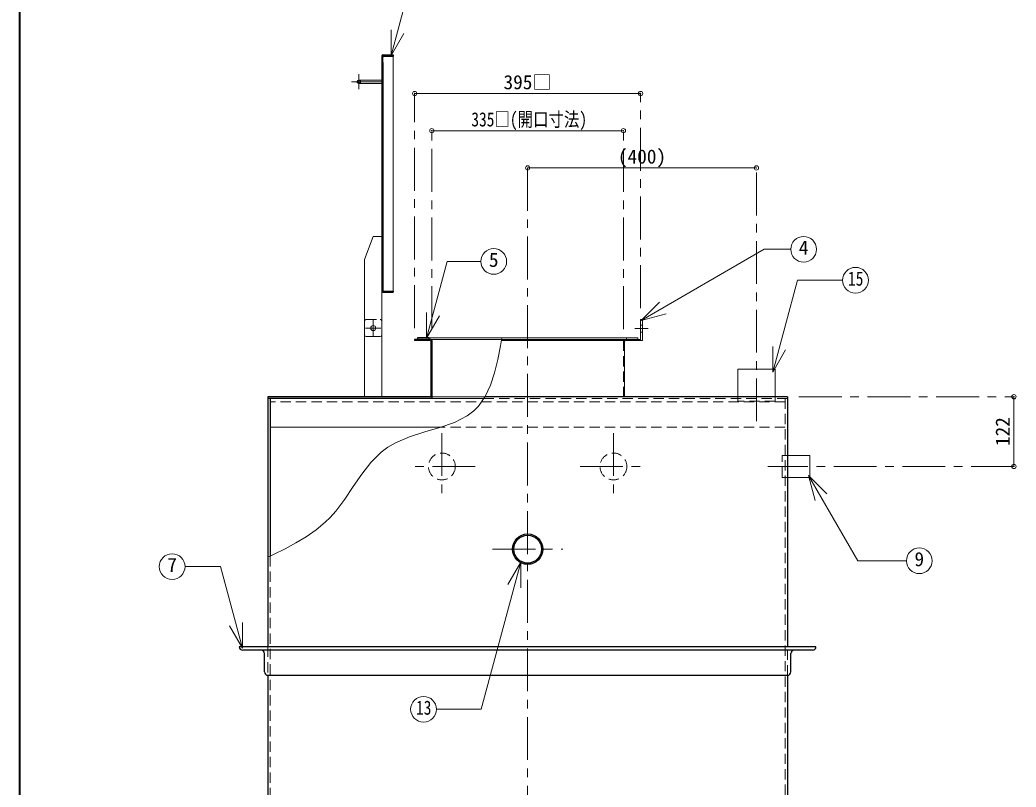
# Model space of a CAD drawing. Units: millimetres at full size, sheet at 1:15; details may follow other scales. Extents: x -3184 to 2891, y -2037 to 2178.
# Drawn here: x -3184 to -1443, y -662 to 679 of the extents above; entities that cross this region are included whole.
import ezdxf
from ezdxf.enums import TextEntityAlignment as Align

# ---------------------------------------------------------------- set-up
doc = ezdxf.new("R2010")
doc.units = ezdxf.units.MM
doc.header["$LTSCALE"] = 15
doc.header["$PDMODE"] = 32
doc.header["$PDSIZE"] = 7.5
doc.linetypes.add('CHAIN1', pattern=[8, 5, -1, 1, -1])
doc.linetypes.add('DASHED1', pattern=[1.8, 1.2, -0.6])
doc.layers.add('0-0', color=7, linetype='Continuous', lineweight=18)
doc.styles.add('ＭＳ ゴシック', font='')
doc.styles.get('ＭＳ ゴシック').set_extended_font_data('MS Gothic')

msp = doc.modelspace()

# ---------------------------------------------------------------- linework, layer by layer
at = {"layer": '0-0', "color": 1, "lineweight": 40}
msp.add_line((-3184.2, -2037.13), (-3184.2, 2177.87), dxfattribs=at)
at = {"layer": '0-0'}
for p, q in [((-2535.56, 616.51), (-2496.44, 762.48)), ((-2535.56, 616.51), (-2535.56, 661.51)), ((-2535.56, 616.51), (-2513.06, 655.48)), ((-2551.7, 614.12), (-2551.7, 604.62)), ((-2549.7, 614.12), (-2549.7, 604.62)), ((-2591.7, 573.87), (-2551.7, 573.87)), ((-2591.7, 567.87), (-2551.7, 567.87)), ((-2566.7, 300.37), (-2581.7, 260.37)), ((-2566.7, 300.37), (-2551.7, 300.37)), ((-2098.31, 153.79), (-1883.21, 277.98)), ((-1836.77, 277.98), (-1883.21, 277.98)), ((-2581.7, 128.37), (-2581.7, 260.37)), ((-2473.27, 122.8), (-2437.37, 256.77)), ((-2378.5, 256.77), (-2437.37, 256.77)), ((-1868.24, 63.06), (-1825.14, 223.9)), ((-1746.11, 223.9), (-1825.14, 223.9)), ((-2551.7, 128.37), (-2551.7, 204.87)), ((-2098.31, 153.79), (-2066.49, 185.61)), ((-2473.27, 122.8), (-2473.27, 167.8)), ((-2473.27, 122.8), (-2450.77, 161.77)), ((-2098.31, 153.79), (-2054.85, 165.43)), ((-2554.7, 125.37), (-2578.7, 125.37)), ((-2104.2, 123.37), (-2341.68, 123.37)), ((-2104.2, 123.37), (-2104.2, 120.37)), ((-2099.2, 118.37), (-2342.59, 118.37)), ((-2099.2, 120.37), (-2342.23, 120.37)), ((-2099.2, 118.37), (-2099.2, 120.37)), ((-1868.24, 63.06), (-1868.24, 108.06)), ((-1868.24, 63.06), (-1845.74, 102.03)), ((-1842.7, -82.63), (-1803.7, -82.63)), ((-1803.7, -120.63), (-1803.7, -82.63)), ((-1842.7, -120.63), (-1803.7, -120.63)), ((-1805.83, -117.38), (-1794.19, -160.84)), ((-1805.83, -117.38), (-1774.02, -149.2)), ((-1805.83, -117.38), (-1719.78, -266.43)), ((-2833.61, -276.67), (-2895.63, -276.67)), ((-2795.43, -419.17), (-2833.61, -276.67)), ((-2308.73, -268.74), (-2331.23, -307.71)), ((-2308.73, -268.74), (-2308.73, -313.74)), ((-1634.61, -266.43), (-1719.78, -266.43)), ((-2795.43, -419.17), (-2817.93, -380.19)), ((-2795.43, -419.17), (-2795.43, -374.17))]:
    msp.add_line(p, q, dxfattribs=at)
at = {"layer": '0-0', "color": 5, "lineweight": 25}
for p, q in [((-2551.7, 615.87), (-2551.7, 614.12)), ((-2551.7, 614.12), (-2549.7, 614.12)), ((-2549.7, 617.87), (-2531.7, 617.87)), ((-2549.7, 614.87), (-2549.7, 614.12)), ((-2548.7, 615.87), (-2531.7, 615.87)), ((-2531.7, 617.87), (-2531.7, 615.87)), ((-2551.7, 604.62), (-2549.7, 604.62)), ((-2551.7, 604.62), (-2551.7, 204.87)), ((-2549.7, 604.62), (-2549.7, 205.87)), ((-2549.7, 202.87), (-2531.7, 202.87)), ((-2548.7, 204.87), (-2531.7, 204.87)), ((-2531.7, 204.87), (-2531.7, 202.87)), ((-2469.2, 123.37), (-2489.2, 123.37)), ((-2489.2, 123.37), (-2489.2, 120.37)), ((-2469.2, 123.37), (-2469.2, 120.37)), ((-2466.2, 120.37), (-2494.2, 120.37)), ((-2494.2, 120.37), (-2494.2, 118.37)), ((-2467.2, 118.37), (-2494.2, 118.37)), ((-2466.2, 117.37), (-2466.2, 20.37)), ((-2464.2, 118.37), (-2464.2, 17.37)), ((-2750.7, 20.37), (-2750.7, -416.63)), ((-2464.2, 20.37), (-2750.7, 20.37)), ((-1842.7, 20.37), (-2371.2, 20.37)), ((-1842.7, 20.37), (-1842.7, -416.63)), ((-2464.2, 17.37), (-2750.7, 17.37)), ((-2746.7, 17.37), (-2746.7, -258.37)), ((-1792.7, -416.63), (-2800.7, -416.63)), ((-1798.7, -422.63), (-2794.7, -422.63)), ((-2756.7, -460.63), (-2756.7, -428.63)), ((-1836.7, -460.63), (-1836.7, -428.63)), ((-2750.7, -466.63), (-2750.7, -851.63)), ((-2750.7, -466.63), (-1842.7, -466.63)), ((-1842.7, -466.63), (-1842.7, -851.63))]:
    msp.add_line(p, q, dxfattribs=at)
at = {"layer": '0-0', "color": 4, "lineweight": 9}
for p, q in [((-2531.7, 615.87), (-2531.7, 204.87)), ((-2494.2, 550.37), (-2099.2, 550.37)), ((-2464.2, 485.37), (-2129.2, 485.37)), ((-2296.7, 420.37), (-1896.7, 420.37)), ((-2096.2, 155.37), (-2099.2, 155.37)), ((-2099.2, 155.37), (-2099.2, 120.37)), ((-2096.2, 155.37), (-2096.2, 118.37)), ((-2581.7, 128.37), (-2581.7, 20.37)), ((-2551.7, 128.37), (-2551.7, 20.37)), ((-2469.2, 123.37), (-2341.68, 123.37)), ((-2466.2, 120.37), (-2342.23, 120.37)), ((-2127.2, 117.37), (-2127.2, 20.37)), ((-2099.2, 118.37), (-2096.2, 118.37)), ((-1929.2, 68.37), (-1864.2, 68.37)), ((-1929.2, 20.37), (-1929.2, 68.37)), ((-1864.2, 20.37), (-1864.2, 68.37)), ((-2464.2, 20.37), (-2371.2, 20.37)), ((-1446.7, -101.63), (-1446.7, 20.37)), ((-2464.2, 17.37), (-2373.29, 17.37)), ((-2447.68, -32.63), (-2746.7, -32.63))]:
    msp.add_line(p, q, dxfattribs=at)
at = {"layer": '0-0', "color": 4, "linetype": 'CHAIN1', "lineweight": 9}
for p, q in [((-2591.7, 583.87), (-2591.7, 557.87)), ((-2604.7, 570.87), (-2551.7, 570.87)), ((-2494.2, 140.37), (-2494.2, 550.37)), ((-2099.2, 175.37), (-2099.2, 550.37)), ((-2464.2, 138.37), (-2464.2, 485.37)), ((-2129.2, 138.37), (-2129.2, 485.37)), ((-2296.7, 420.37), (-2296.7, -1375.63)), ((-1896.7, -22.63), (-1896.7, 420.37)), ((-2553.2, 140.37), (-2580.2, 140.37)), ((-2566.7, 126.87), (-2566.7, 153.87)), ((-2109.2, 139.37), (-2086.2, 139.37)), ((-1822.7, 20.37), (-1446.7, 20.37)), ((-2446.7, -43.13), (-2446.7, -160.13)), ((-2146.7, -43.13), (-2146.7, -160.13)), ((-2388.2, -101.63), (-2505.2, -101.63)), ((-2205.2, -101.63), (-2088.2, -101.63)), ((-1446.7, -101.63), (-1876.7, -101.63)), ((-2358.2, -246.13), (-2235.2, -246.13))]:
    msp.add_line(p, q, dxfattribs=at)
at = {"layer": '0-0', "color": 4, "linetype": 'DASHED1', "lineweight": 9}
for p, q in [((-2578.7, 155.37), (-2554.7, 155.37)), ((-2099.2, 145.37), (-2096.2, 145.37)), ((-2124.2, 123.37), (-2124.2, 120.37)), ((-2099.2, 133.37), (-2096.2, 133.37)), ((-2129.2, 118.37), (-2129.2, 17.37)), ((-1929.2, 12.37), (-1929.2, 20.37)), ((-1864.2, 12.37), (-1864.2, 20.37)), ((-1846.7, 11.37), (-2746.7, 11.37)), ((-1864.2, 12.37), (-1929.2, 12.37)), ((-1846.7, -32.63), (-2447.68, -32.63)), ((-1842.7, -120.63), (-1851.7, -120.63))]:
    msp.add_line(p, q, dxfattribs=at)
at = {"layer": '0-0', "linetype": 'DASHED1'}
for p, q in [((-1842.7, 17.37), (-2373.29, 17.37)), ((-1846.7, 17.37), (-1846.7, -1282.63)), ((-2746.7, -258.37), (-2746.7, -1282.63)), ((-2750.7, -416.63), (-2750.7, -466.63)), ((-1842.7, -466.63), (-1842.7, -416.63))]:
    msp.add_line(p, q, dxfattribs=at)
at = {"layer": '0-0'}
for points in [[(-2341.68, 123.37), (-2344.25, 109.23), (-2348.99, 85.17), (-2354.64, 62.03), (-2361.75, 40.39), (-2370.9, 20.81), (-2382.65, 3.88), (-2390.89, -4.5), (-2402.15, -12.98), (-2424.68, -24.5), (-2449.93, -33.43), (-2476.49, -41.32), (-2502.94, -49.72), (-2527.86, -60.18), (-2541.07, -67.81), (-2552.81, -76.63), (-2570.77, -94.57), (-2586.71, -114.99), (-2601.58, -136.72), (-2616.36, -158.62), (-2632.04, -179.53), (-2641.92, -190.75), (-2650.52, -199.21), (-2666.45, -212.49), (-2683.58, -224.4), (-2701.64, -235.23), (-2720.37, -245.28), (-2739.51, -254.86), (-2750.7, -260.32)], [(-2308.73, -268.74), (-2377.68, -526.08), (-2456.2, -526.08)]]:
    msp.add_lwpolyline(points, dxfattribs=at)
at = {"layer": '0-0', "color": 4, "linetype": 'DASHED1', "lineweight": 9}
msp.add_lwpolyline([(-1851.7, -120.63), (-1851.7, -82.63), (-1842.7, -82.63)], dxfattribs=at)
at = {"layer": '0-0', "color": 5, "lineweight": 25}
for centre, radius in [((-2591.7, 570.87), 3), ((-2296.7, -246.13), 26.5), ((-2296.7, -246.13), 24.3)]:
    msp.add_circle(centre, radius, dxfattribs=at)
at = {"layer": '0-0'}
for centre, radius in [((-1814.27, 277.98), 22.5), ((-2356, 256.77), 22.5), ((-1723.61, 223.9), 22.5), ((-2566.7, 140.37), 4.5), ((-2918.13, -276.67), 22.5), ((-1612.11, -266.43), 22.5), ((-2478.7, -526.08), 22.5)]:
    msp.add_circle(centre, radius, dxfattribs=at)
at = {"layer": '0-0', "color": 4, "linetype": 'DASHED1', "lineweight": 9}
for centre in [(-2446.7, -101.63), (-2146.7, -101.63)]:
    msp.add_circle(centre, 23.5, dxfattribs=at)
at = {"layer": '0-0', "color": 5, "lineweight": 25}
for centre, radius, start, end in [((-2549.7, 615.87), 2, 90, 180), ((-2548.7, 614.87), 1, 90, 180), ((-2549.7, 204.87), 2, 180, 270), ((-2548.7, 205.87), 1, 180, 270), ((-2467.2, 117.37), 1, 0, 90), ((-2466.2, 118.37), 2, 0, 90), ((-2794.7, -416.63), 6, 180, 270), ((-1798.7, -416.63), 6, 270, 0), ((-2762.7, -428.63), 6, 0, 90), ((-1830.7, -428.63), 6, 90, 180), ((-2750.7, -460.63), 6, 180, 270), ((-1842.7, -460.63), 6, 270, 0)]:
    msp.add_arc(centre, radius, start, end, dxfattribs=at)
at = {"layer": '0-0', "color": 4, "linetype": 'DASHED1', "lineweight": 9}
for centre, radius, start, end in [((-2578.7, 152.37), 3, 90, 180), ((-2554.7, 152.37), 3, 0, 90), ((-2127.2, 118.37), 2, 90, 180)]:
    msp.add_arc(centre, radius, start, end, dxfattribs=at)
at = {"layer": '0-0'}
for centre, start, end in [((-2578.7, 128.37), 180, 270), ((-2554.7, 128.37), 270, 0)]:
    msp.add_arc(centre, 3, start, end, dxfattribs=at)
at = {"layer": '0-0', "color": 4, "lineweight": 9}
msp.add_arc((-2126.2, 117.37), 1, 90, 180, dxfattribs=at)
at = {"layer": '0-0', "color": 1}
for p in [(-2494.2, 550.37), (-2099.2, 550.37), (-2464.2, 485.37), (-2129.2, 485.37), (-2296.7, 420.37), (-1896.7, 420.37), (-1446.7, 20.37), (-1446.7, -101.63)]:
    msp.add_point(p, dxfattribs=at)

# ---------------------------------------------------------------- texts
at = {"layer": '0-0', "style": 'ＭＳ ゴシック'}
for s, p in [('395□', (-2338.89, 550.37)), ('(400)', (-2138.89, 420.37)), ('4', (-1822.71, 261.1)), ('5', (-2364.44, 239.89)), ('9', (-1620.54, -283.31)), ('7', (-2926.57, -293.55))]:
    msp.add_text(s, height=24.74, dxfattribs=at).set_placement(p, align=Align.BOTTOM_LEFT)
at = {"layer": '0-0', "style": 'ＭＳ ゴシック', "width": 0.8}
for s, p in [('335□(開口寸法)', (-2395.14, 485.37)), ('15', (-1736.73, 207.02)), ('13', (-2491.82, -542.95))]:
    msp.add_text(s, height=24.74, dxfattribs=at).set_placement(p, align=Align.BOTTOM_LEFT)
at = {"layer": '0-0', "style": 'ＭＳ ゴシック'}
msp.add_text('122', height=24.74, rotation=90, dxfattribs=at).set_placement((-1446.7, -65.94), align=Align.BOTTOM_LEFT)

doc.saveas('drawing.dxf')
